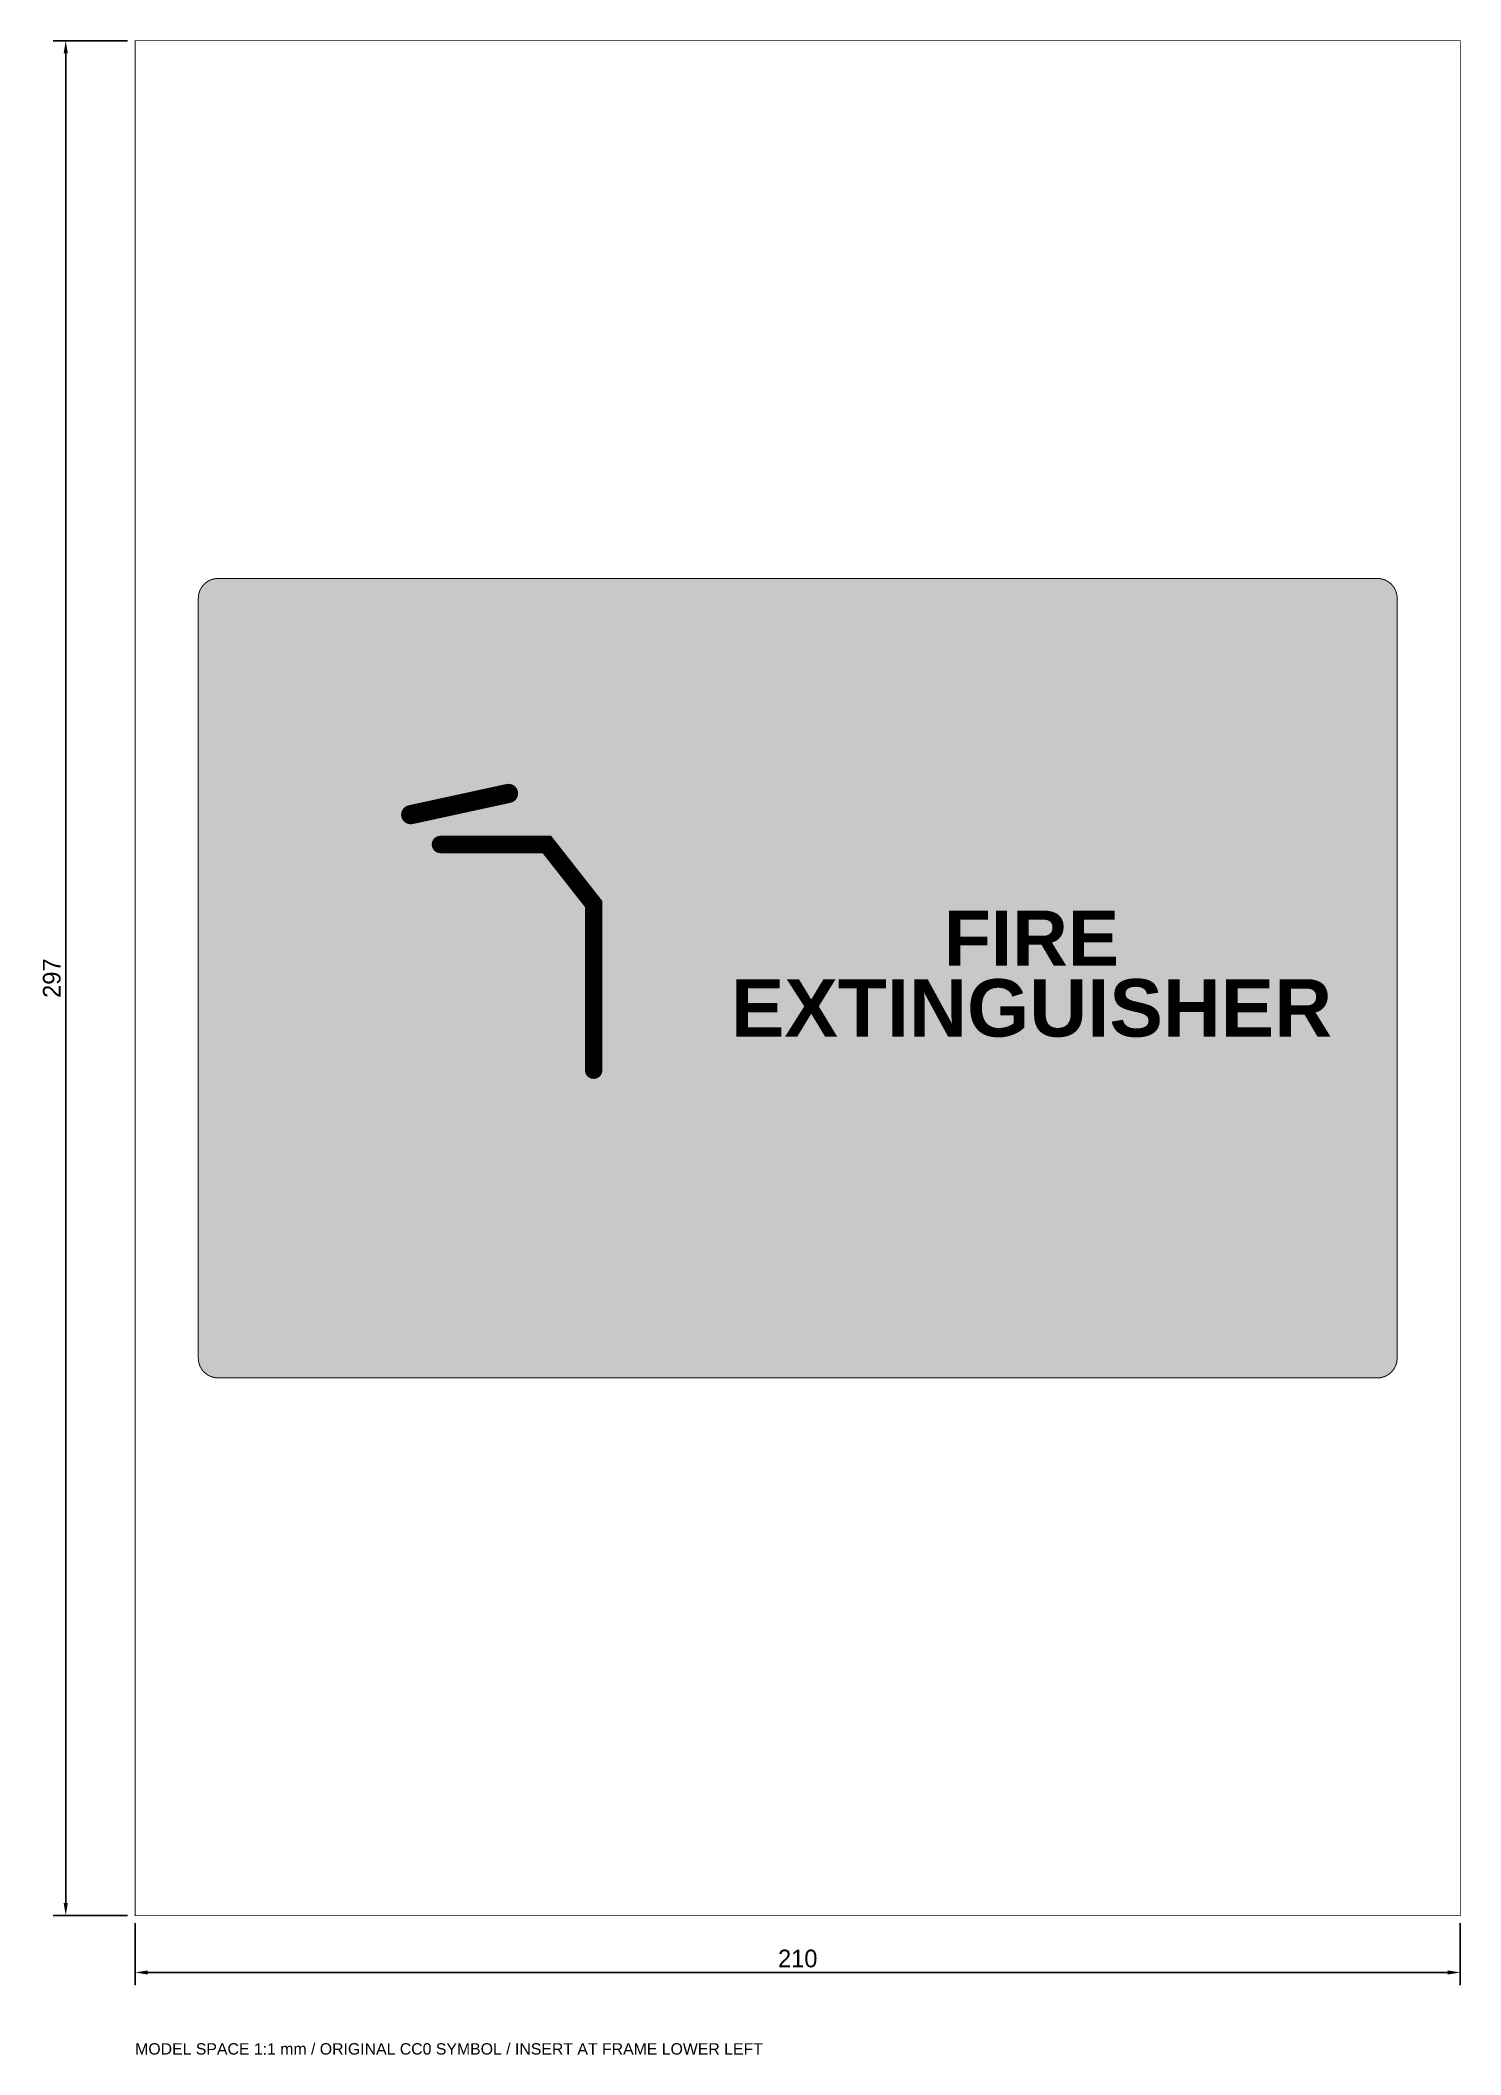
# Model space of a CAD drawing. Header units: millimetres. Extents: x -15 to 210, y -22 to 297.
import ezdxf
from ezdxf.enums import TextEntityAlignment as Align

# ---------------------------------------------------------------- set-up
doc = ezdxf.new("R2010")
doc.units = ezdxf.units.MM
for name, color, linetype, lineweight, true_color in [('A-ANNO-DIMS', 7, 'Continuous', 13, 0x516c7c), ('A-ANNO-TEXT', 7, 'Continuous', 18, 0x203446), ('A-SIGN', 7, 'Continuous', 25, 0x20252b), ('A-SIGN-FRAME', 7, 'Continuous', 13, 0xb4c0c7), ('A-SIGN-PICTOGRAM', 7, 'Continuous', 18, 0x111111)]:
    doc.layers.add(name, color=color, linetype=linetype, lineweight=lineweight, true_color=true_color)
doc.styles.add('SIGN_BOLD', font='arialbd.ttf')
doc.styles.add('SIGN_REGULAR', font='arial.ttf')
doc.dimstyles.get("Standard").update_dxf_attribs({"dimtxt": 2.5, "dimasz": 2.5, "dimexe": 1.25, "dimexo": 0.625, "dimtad": 1, "dimcen": 2.5, "dimazin": 3, "dimtfac": 1, "dimtmove": 0, "dimatfit": 3})

# ---------------------------------------------------------------- blocks, each defined once
blk = doc.blocks.new('105_SYMBOL_103_WAYFINDING_FIRE_EXTINGUISHER_LOCATION')
at = {"layer": 'A-SIGN-PICTOGRAM', "true_color": 0xffffff}
for points in [[(196.83, 211.83), (197.45, 211.77), (198.05, 211.59), (198.59, 211.3), (199.07, 210.91), (199.47, 210.43), (199.76, 209.88), (199.94, 209.28), (200, 208.67), (200, 88.33), (199.94, 87.72), (199.76, 87.12), (199.47, 86.57), (199.07, 86.09), (198.59, 85.7), (198.05, 85.41), (197.45, 85.23), (196.83, 85.17), (13.17, 85.17), (12.55, 85.23), (11.95, 85.41), (11.41, 85.7), (10.93, 86.09), (10.53, 86.57), (10.24, 87.12), (10.06, 87.72), (10, 88.33), (10, 208.67), (10.06, 209.28), (10.24, 209.88), (10.53, 210.43), (10.93, 210.91), (11.41, 211.3), (11.95, 211.59), (12.55, 211.77), (13.17, 211.83)], [(60.69, 177.77), (60.66, 178.07), (60.57, 178.35), (60.43, 178.62), (60.25, 178.85), (60.02, 179.03), (59.75, 179.17), (59.47, 179.26), (59.17, 179.29), (58.88, 179.26), (58.59, 179.17), (58.33, 179.03), (58.1, 178.85), (57.91, 178.62), (57.77, 178.35), (57.68, 178.07), (57.65, 177.77), (57.68, 177.48), (57.77, 177.19), (57.91, 176.93), (58.1, 176.7), (58.33, 176.51), (58.59, 176.37), (58.88, 176.28), (59.17, 176.26), (59.47, 176.28), (59.75, 176.37), (60.02, 176.51), (60.25, 176.7), (60.43, 176.93), (60.57, 177.19), (60.66, 177.48)], [(45.18, 174.4), (45.15, 174.7), (45.06, 174.98), (44.92, 175.24), (44.73, 175.47), (44.5, 175.66), (44.24, 175.8), (43.95, 175.89), (43.66, 175.92), (43.36, 175.89), (43.08, 175.8), (42.82, 175.66), (42.59, 175.47), (42.4, 175.24), (42.26, 174.98), (42.17, 174.7), (42.14, 174.4), (42.17, 174.1), (42.26, 173.82), (42.4, 173.56), (42.59, 173.33), (42.82, 173.14), (43.08, 173), (43.36, 172.91), (43.66, 172.88), (43.95, 172.91), (44.24, 173), (44.5, 173.14), (44.73, 173.33), (44.92, 173.56), (45.06, 173.82), (45.15, 174.1)], [(43.66, 174.4), (50.4, 174.4), (50.4, 166.31), (43.66, 166.31)], [(49.76, 169.68), (49.74, 169.95), (49.66, 170.21), (49.53, 170.45), (49.36, 170.66), (49.15, 170.83), (48.91, 170.96), (48.65, 171.03), (48.38, 171.06), (48.11, 171.03), (47.85, 170.96), (47.61, 170.83), (47.4, 170.66), (47.23, 170.45), (47.1, 170.21), (47.02, 169.95), (47, 169.68), (47.02, 169.41), (47.1, 169.15), (47.23, 168.91), (47.4, 168.7), (47.61, 168.53), (47.85, 168.4), (48.11, 168.32), (48.38, 168.3), (48.65, 168.32), (48.91, 168.4), (49.15, 168.53), (49.36, 168.7), (49.53, 168.91), (49.66, 169.15), (49.74, 169.41)], [(66.63, 169.68), (66.6, 169.95), (66.52, 170.21), (66.39, 170.45), (66.22, 170.66), (66.01, 170.83), (65.77, 170.96), (65.51, 171.03), (65.24, 171.06), (64.97, 171.03), (64.71, 170.96), (64.47, 170.83), (64.26, 170.66), (64.09, 170.45), (63.97, 170.21), (63.89, 169.95), (63.86, 169.68), (63.89, 169.41), (63.97, 169.15), (64.09, 168.91), (64.26, 168.7), (64.47, 168.53), (64.71, 168.4), (64.97, 168.32), (65.24, 168.3), (65.51, 168.32), (65.77, 168.4), (66.01, 168.53), (66.22, 168.7), (66.39, 168.91), (66.52, 169.15), (66.6, 169.41)], [(35.56, 162.26), (38.26, 166.98), (55.12, 166.98), (58.5, 162.26), (58.5, 127.86), (35.56, 127.86)], [(74.04, 160.24), (74.02, 160.51), (73.94, 160.76), (73.81, 161), (73.64, 161.21), (73.43, 161.39), (73.19, 161.51), (72.93, 161.59), (72.66, 161.62), (72.39, 161.59), (72.13, 161.51), (71.89, 161.39), (71.68, 161.21), (71.51, 161), (71.38, 160.76), (71.31, 160.51), (71.28, 160.24), (71.31, 159.97), (71.38, 159.71), (71.51, 159.47), (71.68, 159.26), (71.89, 159.09), (72.13, 158.96), (72.39, 158.88), (72.66, 158.85), (72.93, 158.88), (73.19, 158.96), (73.43, 159.09), (73.64, 159.26), (73.81, 159.47), (73.94, 159.71), (74.02, 159.97)], [(69.96, 136.63), (75.36, 136.63), (78.06, 124.49), (67.94, 124.49)], [(74.04, 133.93), (74.02, 134.2), (73.94, 134.46), (73.81, 134.7), (73.64, 134.91), (73.43, 135.08), (73.19, 135.21), (72.93, 135.29), (72.66, 135.31), (72.39, 135.29), (72.13, 135.21), (71.89, 135.08), (71.68, 134.91), (71.51, 134.7), (71.38, 134.46), (71.31, 134.2), (71.28, 133.93), (71.31, 133.66), (71.38, 133.4), (71.51, 133.16), (71.68, 132.95), (71.89, 132.78), (72.13, 132.65), (72.39, 132.57), (72.66, 132.55), (72.93, 132.57), (73.19, 132.65), (73.43, 132.78), (73.64, 132.95), (73.81, 133.16), (73.94, 133.4), (74.02, 133.66)]]:
    blk.add_hatch(color=7, dxfattribs=at).paths.add_polyline_path(points)
at = {"layer": 'A-SIGN-PICTOGRAM', "true_color": 0xd52429}
for points in [[(14.18, 207.65), (195.82, 207.65), (195.82, 89.35), (14.18, 89.35)], [(38.26, 158.21), (55.8, 158.21), (55.8, 156.05), (38.26, 156.05)], [(38.26, 139.33), (55.8, 139.33), (55.8, 137.17), (38.26, 137.17)]]:
    blk.add_hatch(color=7, dxfattribs=at).paths.add_polyline_path(points)
at = {"layer": 'A-SIGN', "true_color": 0x38434b, "const_width": 0.158}
blk.add_lwpolyline([(196.83, 85.17), (197.45, 85.23), (198.05, 85.41), (198.59, 85.7), (199.07, 86.09), (199.47, 86.57), (199.76, 87.12), (199.94, 87.72), (200, 88.33), (200, 208.67), (199.94, 209.28), (199.76, 209.88), (199.47, 210.43), (199.07, 210.91), (198.59, 211.3), (198.05, 211.59), (197.45, 211.77), (196.83, 211.83), (13.17, 211.83), (12.55, 211.77), (11.95, 211.59), (11.41, 211.3), (10.93, 210.91), (10.53, 210.43), (10.24, 209.88), (10.06, 209.28), (10, 208.67), (10, 88.33), (10.06, 87.72), (10.24, 87.12), (10.53, 86.57), (10.93, 86.09), (11.41, 85.7), (11.95, 85.41), (12.55, 85.23), (13.17, 85.17)], close=True, dxfattribs=at)
at = {"layer": 'A-SIGN-FRAME', "true_color": 0xb4c0c7, "const_width": 0.13}
blk.add_lwpolyline([(0, 0), (210, 0), (210, 297), (0, 297)], close=True, dxfattribs=at)
at = {"layer": 'A-SIGN-PICTOGRAM', "true_color": 0xffffff}
for points, const_width in [([(43.66, 174.4), (59.17, 177.77)], 3.04), ([(48.38, 169.68), (65.24, 169.68), (72.66, 160.24), (72.66, 133.93)], 2.77)]:
    blk.add_lwpolyline(points, dxfattribs=dict(at, const_width=const_width))
at = {"layer": 'A-ANNO-TEXT', "true_color": 0xffffff, "style": 'SIGN_BOLD'}
for s, height, p in [('FIRE', 8.721, (142.05, 150.48)), ('EXTINGUISHER', 9.0918, (142.05, 139.25))]:
    blk.add_text(s, height=height, dxfattribs=at).set_placement(p, align=Align.CENTER)

msp = doc.modelspace()

# ---------------------------------------------------------------- block references
at = {"layer": 'A-SIGN'}
msp.add_blockref('105_SYMBOL_103_WAYFINDING_FIRE_EXTINGUISHER_LOCATION', (0, 0), dxfattribs=at)

# ---------------------------------------------------------------- texts
at = {"layer": 'A-ANNO-TEXT', "true_color": 0x203446, "style": 'SIGN_REGULAR'}
msp.add_text('MODEL SPACE 1:1 mm / ORIGINAL CC0 SYMBOL / INSERT AT FRAME LOWER LEFT', height=1.795, dxfattribs=at).set_placement((0, -22))

# ---------------------------------------------------------------- dimensions: what is measured, and where the dimension line sits
at = {"layer": 'A-ANNO-DIMS'}
msp.add_linear_dim(base=(-11, 0), p1=(0, 0), p2=(0, 297), angle=90, dimstyle='Standard', override={"dimtxt": 2.8, "dimasz": 2, "dimexe": 2, "dimexo": 1.2, "dimgap": 0.8, "dimtad": 1, "dimdec": 0}, dxfattribs=at).render()
msp.add_linear_dim(base=(0, -9), p1=(0, 0), p2=(210, 0), dimstyle='Standard', override={"dimtxt": 2.8, "dimasz": 2, "dimexe": 2, "dimexo": 1.2, "dimgap": 0.8, "dimtad": 1, "dimdec": 0}, dxfattribs=at).render()

doc.saveas('drawing.dxf')
